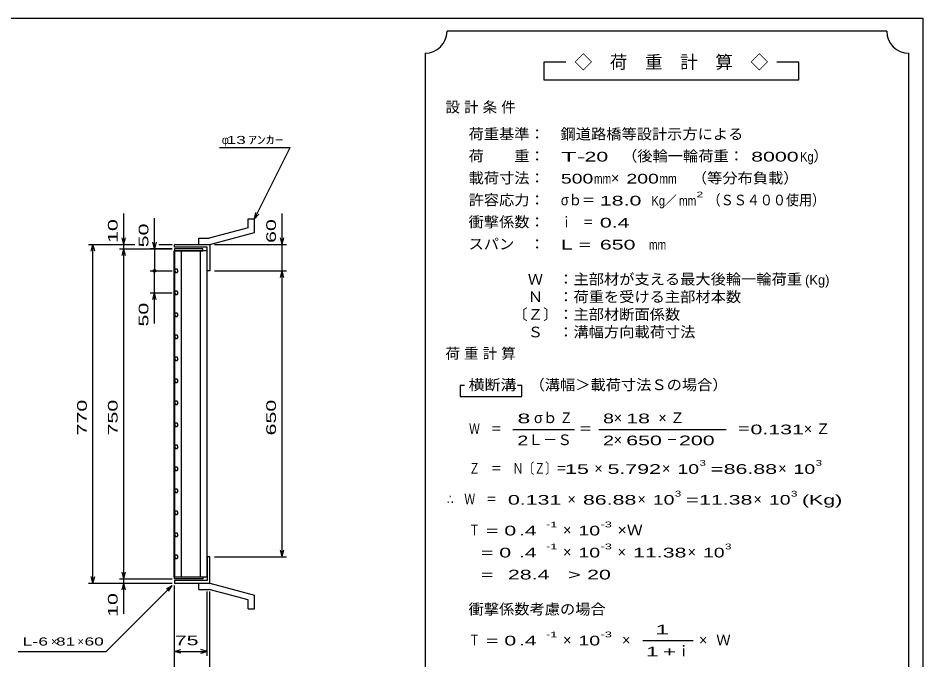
# Model space of a CAD drawing. Units: millimetres, scale not verified. Extents: x -1820 to 1731, y -1282 to 1054.
# Drawn here: x -326 to 1731, y -405 to 1054 of the extents above; entities that cross this region are included whole.
import ezdxf
from ezdxf.enums import TextEntityAlignment as Align

# ---------------------------------------------------------------- set-up
doc = ezdxf.new("R2010")
doc.units = ezdxf.units.MM
doc.header["$LTSCALE"] = 10
for name, color, linetype, lineweight in [('0_2', 150, 'Continuous', 25), ('16', 3, 'Continuous', 25), ('19', 6, 'Continuous', 25), ('22', 4, 'Continuous', 25), ('24', 2, 'Continuous', 25)]:
    doc.layers.add(name, color=color, linetype=linetype, lineweight=lineweight)
doc.styles.add('ベクトル', font='')
doc.styles.get('ベクトル').set_extended_font_data('ベクトル')

msp = doc.modelspace()

# ---------------------------------------------------------------- linework, layer by layer
at = {"layer": '0_2'}
for p, q in [((-1729, 1053.5), (1731, 1053.5)), ((1731, 1053.5), (1731, -1146.5))]:
    msp.add_line(p, q, dxfattribs=at)
at = {"layer": '16'}
for p, q in [((28.3, -216.5), (28.3, 524.5)), ((28.3, 524.5), (29, 524.5)), ((94, 529), (29, 529)), ((29, 529), (29, 524.5)), ((29, 524.5), (94, 524.5)), ((29, 524.5), (29, -216.5)), ((104, 524.5), (29, 524.5)), ((44.5, 524.5), (44.5, -216.5)), ((88.5, -216.5), (88.5, 524.5)), ((94, 524.5), (94, 529)), ((104, -216.5), (104, 524.5)), ((31.22, 482.88), (29, 478.96)), ((29, 478.96), (31.28, 475.09)), ((35.72, 482.91), (31.22, 482.88)), ((31.28, 475.09), (35.78, 475.12)), ((38, 479), (35.72, 482.91)), ((35.78, 475.12), (38, 479.04)), ((31.22, 432.88), (29, 428.96)), ((35.72, 432.91), (31.22, 432.88)), ((38, 429), (35.72, 432.91)), ((29, 428.96), (31.28, 425.09)), ((31.28, 425.09), (35.78, 425.12)), ((35.78, 425.12), (38, 429.04)), ((31.22, 382.88), (29, 378.96)), ((29, 378.96), (31.28, 375.09)), ((35.72, 382.91), (31.22, 382.88)), ((31.28, 375.09), (35.78, 375.12)), ((38, 379), (35.72, 382.91)), ((35.78, 375.12), (38, 379.04)), ((31.22, 332.88), (29, 328.96)), ((35.72, 332.91), (31.22, 332.88)), ((38, 329), (35.72, 332.91)), ((29, 328.96), (31.28, 325.09)), ((31.28, 325.09), (35.78, 325.12)), ((35.78, 325.12), (38, 329.04)), ((31.22, 282.88), (29, 278.96)), ((29, 278.96), (31.28, 275.09)), ((35.72, 282.91), (31.22, 282.88)), ((31.28, 275.09), (35.78, 275.12)), ((38, 279), (35.72, 282.91)), ((35.78, 275.12), (38, 279.04)), ((31.22, 232.88), (29, 228.96)), ((29, 228.96), (31.28, 225.09)), ((35.72, 232.91), (31.22, 232.88)), ((38, 229), (35.72, 232.91)), ((35.78, 225.12), (38, 229.04)), ((31.28, 225.09), (35.78, 225.12)), ((31.22, 182.88), (29, 178.96)), ((29, 178.96), (31.28, 175.09)), ((35.72, 182.91), (31.22, 182.88)), ((31.28, 175.09), (35.78, 175.12)), ((38, 179), (35.72, 182.91)), ((35.78, 175.12), (38, 179.04)), ((31.22, 132.88), (29, 128.96)), ((29, 128.96), (31.28, 125.09)), ((35.72, 132.91), (31.22, 132.88)), ((31.28, 125.09), (35.78, 125.12)), ((38, 129), (35.72, 132.91)), ((35.78, 125.12), (38, 129.04)), ((31.22, 82.88), (29, 78.96)), ((35.72, 82.91), (31.22, 82.88)), ((38, 79), (35.72, 82.91)), ((29, 78.96), (31.28, 75.09)), ((31.28, 75.09), (35.78, 75.12)), ((35.78, 75.12), (38, 79.04)), ((31.22, 32.88), (29, 28.96)), ((29, 28.96), (31.28, 25.09)), ((35.72, 32.91), (31.22, 32.88)), ((31.28, 25.09), (35.78, 25.12)), ((38, 29), (35.72, 32.91)), ((35.78, 25.12), (38, 29.04)), ((31.22, -17.12), (29, -21.04)), ((35.72, -17.09), (31.22, -17.12)), ((38, -21), (35.72, -17.09)), ((29, -21.04), (31.28, -24.91)), ((31.28, -24.91), (35.78, -24.88)), ((35.78, -24.88), (38, -20.96)), ((31.22, -67.12), (29, -71.04)), ((29, -71.04), (31.28, -74.91)), ((35.72, -67.09), (31.22, -67.12)), ((31.28, -74.91), (35.78, -74.88)), ((38, -71), (35.72, -67.09)), ((35.78, -74.88), (38, -70.96)), ((31.22, -117.12), (29, -121.04)), ((29, -121.04), (31.28, -124.91)), ((35.72, -117.09), (31.22, -117.12)), ((38, -121), (35.72, -117.09)), ((35.78, -124.88), (38, -120.96)), ((31.28, -124.91), (35.78, -124.88)), ((31.22, -167.12), (29, -171.04)), ((29, -171.04), (31.28, -174.91)), ((35.72, -167.09), (31.22, -167.12)), ((31.28, -174.91), (35.78, -174.88)), ((38, -171), (35.72, -167.09)), ((35.78, -174.88), (38, -170.96)), ((29, -216.5), (28.3, -216.5)), ((29, -216.5), (94, -216.5)), ((29, -221), (29, -216.5)), ((29, -216.5), (104, -216.5)), ((94, -221), (29, -221)), ((94, -216.5), (94, -221))]:
    msp.add_line(p, q, dxfattribs=at)
at = {"layer": '19'}
for p, q in [((197, 597), (211, 597)), ((197, 577), (197, 597)), ((211, 566), (211, 597)), ((197, 577), (108, 553)), ((110, 539), (211, 566)), ((29, 533), (29, 539)), ((29, 539), (109, 539)), ((85, 553), (108, 553)), ((85, 539), (85, 553)), ((85, 539), (110, 539)), ((109, 539), (110, 538)), ((110, 538), (110, 479)), ((104, 533), (29, 533)), ((104, 479), (104, 533)), ((110, 479), (104, 479)), ((110, -171), (104, -171)), ((104, -171), (104, -225)), ((110, -230), (110, -171)), ((29, -225), (29, -231)), ((104, -225), (29, -225)), ((29, -231), (109, -231)), ((85, -231), (110, -231)), ((85, -245), (85, -231)), ((85, -245), (108, -245)), ((197, -269), (108, -245)), ((109, -231), (110, -230)), ((110, -231), (211, -258)), ((211, -289), (211, -258)), ((197, -289), (197, -269)), ((197, -289), (211, -289))]:
    msp.add_line(p, q, dxfattribs=at)
at = {"layer": '22'}
for p, q in [((132, 759), (292, 759)), ((211, 597), (292, 759)), ((-86, 539), (-86, 609)), ((-16, 529), (-16, 599)), ((211, 597), (214, 611.6)), ((211, 597), (221, 608)), ((274, 539), (274, 609)), ((-166, 539), (-61, 539)), ((-160, 524), (-156, 539)), ((-152, 524), (-156, 539)), ((-156, -231), (-156, 539)), ((-96, 539), (-61, 539)), ((-86, 539), (-90, 554)), ((-86, 539), (-82, 554)), ((-86, 529), (-86, 539)), ((-16, 529), (-20, 544)), ((-12, 544), (-16, 529)), ((-6, 539), (24, 539)), ((-6, 539), (24, 539)), ((120, 539), (284, 539)), ((274, 539), (270, 554)), ((274, 539), (278, 554)), ((274, 479), (274, 539)), ((-96, 529), (24, 529)), ((-90, 514), (-86, 529)), ((-82, 514), (-86, 529)), ((-86, -221), (-86, 529)), ((24, 529), (-26, 529)), ((-16, 529), (-16, 479)), ((-26, 479), (24, 479)), ((-16, 429), (-16, 479)), ((120, 479), (284, 479)), ((270, 464), (274, 479)), ((278, 464), (274, 479)), ((274, -171), (274, 479)), ((-26, 429), (24, 429)), ((-20, 414), (-16, 429)), ((-12, 414), (-16, 429)), ((-16, 359), (-16, 429)), ((274, -171), (270, -156)), ((274, -171), (278, -156)), ((120, -171), (284, -171)), ((-156, -231), (-160, -216)), ((-156, -231), (-152, -216)), ((-96, -221), (24, -221)), ((-86, -221), (-90, -206)), ((-86, -221), (-82, -206)), ((-86, -231), (-86, -221)), ((-166, -231), (24, -231)), ((-126, -386), (24, -236)), ((-96, -231), (24, -231)), ((-90, -246), (-86, -231)), ((-82, -246), (-86, -231)), ((-86, -301), (-86, -231)), ((11, -244), (24, -236)), ((16, -249), (24, -236)), ((29, -396), (29, -236)), ((29, -466), (29, -236)), ((104, -396), (104, -250)), ((110, -466), (110, -250)), ((-326, -386), (-126, -386)), ((29, -386), (44, -382)), ((44, -390), (29, -386)), ((29, -386), (104, -386)), ((104, -386), (89, -382)), ((89, -390), (104, -386))]:
    msp.add_line(p, q, dxfattribs=at)
msp.add_circle((-16, 479), 3, dxfattribs=at)
at = {"layer": '24', "color": 4}
for p, q in [((1649, 1023.5), (649, 1023.5)), ((599, 973.5), (599, -576.5)), ((1699, -576.5), (1699, 973.5)), ((919, 953.5), (869, 953.5)), ((869, 953.5), (869, 913.5)), ((1449, 953.5), (1399, 953.5)), ((1449, 913.5), (1449, 953.5)), ((869, 913.5), (1449, 913.5)), ((689, 218.5), (679, 218.5)), ((679, 218.5), (679, 193.5)), ((819, 218.5), (809, 218.5)), ((819, 193.5), (819, 218.5)), ((679, 193.5), (819, 193.5)), ((799, 118.5), (939, 118.5)), ((994, 118.5), (1284, 118.5)), ((1094, -361.5), (1209, -361.5))]:
    msp.add_line(p, q, dxfattribs=at)
for centre, start, end in [((599, 1023.5), 270, 0), ((1699, 1023.5), 180, 270)]:
    msp.add_arc(centre, 50, start, end, dxfattribs=at)

# ---------------------------------------------------------------- texts
at = {"layer": '22', "color": 2, "style": 'ベクトル'}
for s, height, width, p in [(' 13 ', 18.33, 1.6, (137, 776.5)), ('ｱﾝｶｰ', 18.33, 1.6, (197, 776.5)), ('L-', 18.33, 1.6, (-316, -363.5)), (' 6 ', 18.33, 1.6, (-291, -363.5)), (' 81 ', 18.33, 1.6, (-251, -363.5)), (' 60 ', 18.33, 1.6, (-186, -363.5)), (' 75 ', 21.99, 1.65, (16.5, -361))]:
    msp.add_text(s, height=height, dxfattribs=dict(at, width=width)).set_placement(p, align=Align.MIDDLE_LEFT)
for s, p in [('φ', (137, 776.5)), ('×', (-251, -363.5)), ('×', (-191, -363.5))]:
    msp.add_text(s, height=18.33, dxfattribs=at).set_placement(p, align=Align.MIDDLE_LEFT)
at = {"layer": '22', "color": 2, "style": 'ベクトル', "width": 1.65}
for s, p in [(' 10 ', (-111, 529)), (' 50 ', (-41, 519)), (' 60 ', (249, 529)), (' 50 ', (-41, 339)), (' 770 ', (-181, 91.5)), (' 750 ', (-111, 91.5)), (' 650 ', (249, 91.5)), (' 10 ', (-111, -321))]:
    msp.add_text(s, height=21.99, rotation=90, dxfattribs=at).set_placement(p, align=Align.MIDDLE_LEFT)
at = {"layer": '24', "style": 'ベクトル'}
for s, height, p in [('◇\u3000荷\u3000重\u3000計\u3000算\u3000◇', 29.33, (939, 953.5)), ('）', 24.19, (1482, 740)), ('×', 24.19, (1022, 690)), ('／', 21.99, (1141.5, 638.5)), ('(Kg)', 21.99, (1463, 458.5)), ('σｂ', 24.19, (847, 145)), ('×', 24.19, (1028, 145)), ('Ｌ－Ｓ', 24.19, (834, 95)), ('×', 24.19, (1028, 95)), ('×', 24.19, (984, 30)), ('×', 24.19, (1138, 30)), ('×', 24.19, (1402, 30)), ('×', 24.19, (923, -40)), ('×', 24.19, (1082, -40)), ('×', 24.19, (1346, -40)), ('×', 24.19, (913, -110)), ('×', 24.19, (913, -160)), ('×', 24.19, (1037, -160)), ('×', 24.19, (1196, -160)), ('Ｗ', 24.19, (1261, -360)), ('×', 24.19, (913, -360)), ('×', 24.19, (1047, -360)), ('×', 24.19, (1222, -360)), ('ｉ', 24.19, (1170.5, -385))]:
    msp.add_text(s, height=height, dxfattribs=at).set_placement(p, align=Align.MIDDLE_LEFT)
for s, height, width, p in [('荷重基準：\u3000', 24.19, 1.05, (698, 790)), ('鋼道路橋等設計示方による', 24.19, 1.05, (907, 790)), ('荷\u3000\u3000重：\u3000', 24.19, 1.05, (698, 740)), ('T-', 21.99, 2, (908, 738.5)), (' 20 ', 21.99, 1.65, (948, 738.5)), ('（後輪一輪荷重：', 24.19, 1.05, (1047, 740)), (' 8000', 21.99, 1.65, (1327, 738.5)), ('Kg', 21.99, 0.85, (1452, 738.5)), ('載荷寸法：\u3000', 24.19, 1.05, (698, 690)), ('500', 21.99, 1.5, (908, 688.5)), ('200', 21.99, 1.5, (1057, 688.5)), ('\u3000（等分布負載）', 24.19, 1.05, (1171, 690)), ('mm', 21.99, 0.8, (983, 688.5)), ('mm', 21.99, 0.8, (1132, 688.5)), ('2', 13.2, 1.5, (1216.5, 652.5)), ('許容応力：\u3000', 24.19, 1.05, (698, 640)), ('σｂ＝', 24.19, 0.9, (908, 640)), (' 18.0', 21.99, 1.65, (983, 638.5)), ('Kg', 21.99, 0.85, (1114, 638.5)), ('mm', 21.99, 0.8, (1176.5, 638.5)), ('（ＳＳ４００使用）', 24.19, 0.9, (1241.5, 640)), ('衝撃係数：\u3000', 24.19, 1.05, (698, 590)), ('ｉ\u3000＝', 24.19, 0.75, (908, 590)), (' 0.4', 21.99, 1.65, (983, 588.5)), ('スパン\u3000：\u3000', 24.19, 1.05, (698, 540)), ('L =', 21.99, 1.65, (908, 538.5)), (' 650 ', 21.99, 1.65, (983, 538.5)), ('mm', 21.99, 0.8, (1108, 538.5)), ('\u3000Ｗ\u3000：主部材が支える最大後輪一輪荷重', 24.19, 1.05, (798, 460)), ('\u3000Ｎ\u3000：荷重を受ける主部材本数', 24.19, 1.05, (798, 420)), ('〔Ｚ〕：主部材断面係数', 24.19, 1.05, (798, 380)), ('\u3000Ｓ\u3000：溝幅方向載荷寸法', 24.19, 1.05, (798, 340)), ('横断溝', 24.19, 1.1, (698, 220)), ('\u3000（溝幅＞載荷寸法Ｓの場合）', 24.19, 1.05, (802, 220)), ('8', 21.99, 1.8, (809, 143.5)), ('Ｚ', 24.19, 0.9, (905, 145)), ('8', 21.99, 1.5, (1004, 143.5)), (' 18 ', 21.99, 1.65, (1043, 143.5)), ('Ｗ\u3000＝', 24.19, 0.75, (699, 120)), ('＝', 24.19, 0.9, (949, 120)), ('＝', 24.19, 0.9, (1309, 120)), ('0.131', 21.99, 1.65, (1339, 118.5)), ('2', 21.99, 1.5, (809, 93.5)), ('2', 21.99, 1.5, (1004, 93.5)), (' 650 ', 21.99, 1.65, (1043, 93.5)), (' 200 ', 21.99, 1.65, (1163, 93.5)), ('－', 24.19, 0.75, (1148, 95)), ('Ｚ\u3000＝\u3000Ｎ〔Ｚ〕＝', 24.19, 0.75, (699, 30)), ('3', 13.2, 1.5, (1223, 42.5)), ('3', 13.2, 1.5, (1487, 42.5)), (' 15 ', 21.99, 1.65, (904, 28.5)), ('5.792', 21.99, 1.65, (1014, 28.5)), ('10', 21.99, 1.5, (1173, 28.5)), ('=', 21.99, 1.7, (1248, 28.5)), ('86.88', 21.99, 1.65, (1278, 28.5)), ('10', 21.99, 1.5, (1437, 28.5)), ('∴\u3000Ｗ\u3000＝', 24.19, 0.75, (649, -40)), (' 0.131', 21.99, 1.65, (774, -41.5)), ('86.88', 21.99, 1.65, (958, -41.5)), ('10', 21.99, 1.5, (1117, -41.5)), ('3', 13.2, 1.5, (1167, -27.5)), ('=', 21.99, 1.7, (1192, -41.5)), ('11.38', 21.99, 1.65, (1222, -41.5)), ('10', 21.99, 1.5, (1381, -41.5)), ('3', 13.2, 1.5, (1431, -27.5)), ('(Kg)', 21.99, 1.65, (1456, -41.5)), ('Ｔ', 24.19, 0.75, (699, -110)), (' = 0', 21.99, 1.65, (724, -111.5)), (' .4 ', 21.99, 1.65, (799, -111.5)), ('-1', 13.2, 1.65, (874, -97.5)), ('10', 21.99, 1.5, (948, -111.5)), ('-3', 13.2, 1.65, (998, -97.5)), ('×Ｗ', 24.19, 1.1, (1037, -110)), ('-1', 13.2, 1.65, (874, -147.5)), ('-3', 13.2, 1.65, (998, -147.5)), ('3', 13.2, 1.5, (1281, -147.5)), ('  = 0', 21.99, 1.65, (699, -161.5)), (' .4 ', 21.99, 1.65, (799, -161.5)), ('10', 21.99, 1.5, (948, -161.5)), ('11.38', 21.99, 1.65, (1072, -161.5)), ('10', 21.99, 1.5, (1231, -161.5)), (' 28.4', 21.99, 1.65, (774, -211.5)), ('>', 21.99, 1.7, (924, -211.5)), (' 20 ', 21.99, 1.65, (954, -211.5)), ('  =', 21.99, 1.65, (699, -211.5)), ('衝撃係数考慮の場合', 24.19, 1.05, (698, -290)), ('Ｔ', 24.19, 0.75, (699, -360)), ('-1', 13.2, 1.65, (874, -347.5)), ('-3', 13.2, 1.65, (998, -347.5)), (' = 0', 21.99, 1.65, (724, -361.5)), (' .4 ', 21.99, 1.65, (799, -361.5)), ('10', 21.99, 1.5, (948, -361.5))]:
    msp.add_text(s, height=height, dxfattribs=dict(at, width=width)).set_placement(p, align=Align.MIDDLE_LEFT)
at = {"layer": '24', "attachment_point": 4, "style": 'ベクトル'}
for s, insert, char_height in [('\\T1.28;設計条件', (645.5, 850), 24.19), ('\\T1.28;荷重計算', (645.5, 290), 24.19), ('\\T1.42;×Ｚ', (1129.5, 145), 24.19), ('\\T1.42;×Ｚ', (1460.5, 120), 24.19), ('\\T1.25;\\W2;\\~1\\~', (1101.5, -336.5), 21.99), ('\\T1.33;\\W1.75;1+', (1101.5, -386.5), 21.99)]:
    msp.add_mtext(s, dxfattribs=dict(at, insert=insert, char_height=char_height))

doc.saveas('drawing.dxf')
